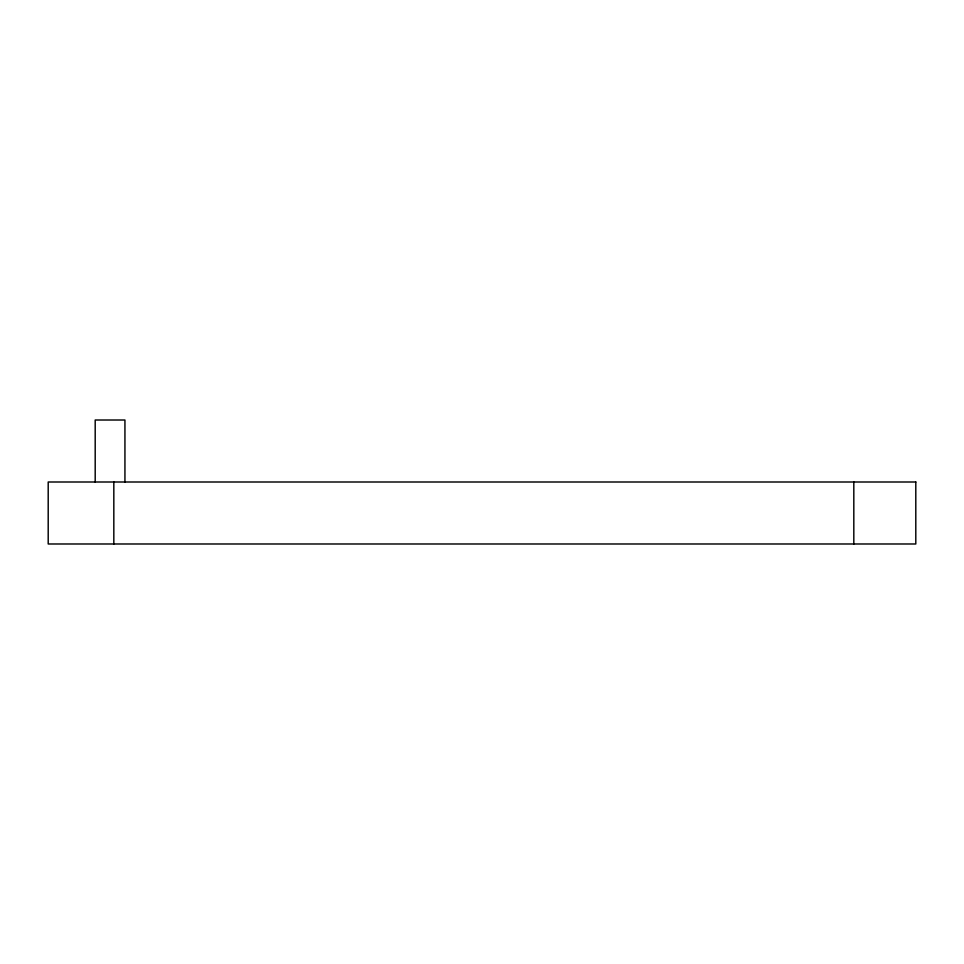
<?xml version="1.0" encoding="UTF-8"?>
<svg xmlns="http://www.w3.org/2000/svg" width="964" height="964" viewBox="0 0 964 964"><rect width="100%" height="100%" fill="white"/><g stroke="black" fill="none" stroke-linecap="round" stroke-linejoin="round"><path stroke-width="1.45" d="M853.815 482L853.815 543.985M124.934 482L124.934 420.015L95.195 420.015L95.195 482M113.824 482L113.824 543.985M915.8 482L48.2 482L48.2 543.985L915.8 543.985L915.8 482"/></g></svg>
